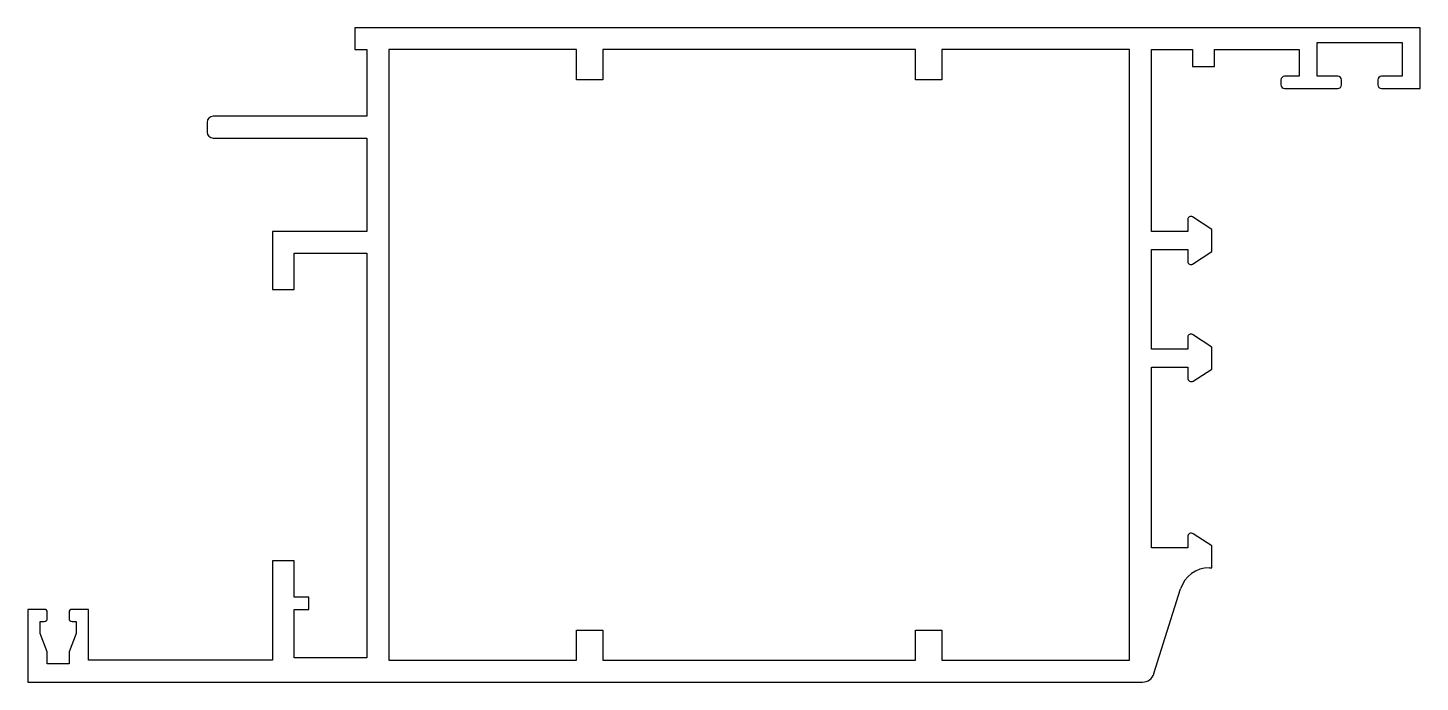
# Model space of a CAD drawing. Extents: x 581 to 696, y 673 to 727.
import ezdxf

# ---------------------------------------------------------------- set-up
doc = ezdxf.new("R2010")
doc.units = 0
doc.layers.add('ANA', color=220, linetype='CONTINUOUS')

msp = doc.modelspace()

# ---------------------------------------------------------------- linework, layer by layer
at = {"layer": 'ANA', "color": 0}
for p, q in [((696.18, 727.31), (608.18, 727.31)), ((608.18, 727.31), (608.18, 725.51)), ((696.18, 722.31), (696.18, 727.31)), ((687.68, 723.31), (687.68, 726.11)), ((687.68, 726.11), (694.68, 726.11)), ((694.68, 726.11), (694.68, 723.31)), ((608.18, 725.51), (609.18, 725.51)), ((609.18, 725.51), (609.18, 720.01)), ((626.48, 725.51), (610.98, 725.51)), ((610.98, 725.51), (610.98, 675.11)), ((626.48, 723.01), (626.48, 725.51)), ((654.48, 725.51), (628.68, 725.51)), ((628.68, 725.51), (628.68, 723.01)), ((654.48, 723.01), (654.48, 725.51)), ((672.18, 725.51), (656.68, 725.51)), ((656.68, 725.51), (656.68, 723.01)), ((672.18, 675.11), (672.18, 725.51)), ((673.98, 710.51), (673.98, 725.51)), ((673.98, 725.51), (677.38, 725.51)), ((677.38, 725.51), (677.38, 724.11)), ((679.18, 724.11), (679.18, 725.51)), ((679.18, 725.51), (686.18, 725.51)), ((686.18, 725.51), (686.18, 723.31)), ((677.38, 724.11), (679.18, 724.11)), ((628.68, 723.01), (626.48, 723.01)), ((656.68, 723.01), (654.48, 723.01)), ((684.68, 723.01), (684.68, 722.61)), ((686.18, 723.31), (684.98, 723.31)), ((684.98, 722.31), (686.18, 722.31)), ((686.18, 722.31), (689.38, 722.31)), ((689.38, 723.31), (687.68, 723.31)), ((689.68, 722.61), (689.68, 723.01)), ((692.68, 723.01), (692.68, 722.61)), ((694.68, 723.31), (692.98, 723.31)), ((692.98, 722.31), (696.18, 722.31)), ((609.18, 720.01), (596.48, 720.01)), ((595.98, 719.51), (595.98, 718.71)), ((596.48, 718.21), (609.18, 718.21)), ((609.18, 718.21), (609.18, 710.51)), ((676.98, 711.5), (676.98, 710.51)), ((678.98, 710.66), (677.36, 711.71)), ((609.18, 710.51), (601.38, 710.51)), ((601.38, 710.51), (601.38, 705.71)), ((676.98, 710.51), (673.98, 710.51)), ((678.98, 708.86), (678.98, 710.66)), ((603.18, 705.71), (603.18, 708.71)), ((603.18, 708.71), (609.18, 708.71)), ((609.18, 708.71), (609.18, 675.31)), ((673.98, 700.8), (673.98, 709.01)), ((673.98, 709.01), (676.98, 709.01)), ((676.98, 709.01), (676.98, 708.02)), ((677.36, 707.81), (678.98, 708.86)), ((601.38, 705.71), (603.18, 705.71)), ((676.98, 701.79), (676.98, 700.8)), ((678.98, 700.95), (677.36, 702)), ((676.98, 700.8), (673.98, 700.8)), ((678.98, 699.15), (678.98, 700.95)), ((673.98, 684.4), (673.98, 699.3)), ((673.98, 699.3), (676.98, 699.3)), ((676.98, 699.3), (676.98, 698.41)), ((677.44, 698.15), (678.98, 699.15)), ((678.98, 684.55), (677.44, 685.55)), ((676.98, 684.4), (673.98, 684.4)), ((676.98, 685.3), (676.98, 684.4)), ((678.98, 682.75), (678.98, 684.55)), ((603.18, 683.31), (601.38, 683.31)), ((601.38, 683.31), (601.38, 675.11)), ((603.18, 680.31), (603.18, 683.31)), ((678.77, 682.75), (678.98, 682.75)), ((674.19, 674.01), (676.38, 681)), ((604.38, 680.31), (603.18, 680.31)), ((604.38, 679.31), (604.38, 680.31)), ((582.53, 679.31), (581.18, 679.31)), ((581.18, 679.31), (581.18, 673.31)), ((582.78, 678.56), (582.78, 679.06)), ((584.58, 679.06), (584.58, 678.56)), ((586.18, 679.31), (584.83, 679.31)), ((586.18, 675.11), (586.18, 679.31)), ((603.18, 675.31), (603.18, 679.31)), ((603.18, 679.31), (604.38, 679.31)), ((582.18, 677.31), (582.18, 678.31)), ((582.18, 678.31), (582.53, 678.31)), ((584.83, 678.31), (585.18, 678.31)), ((585.18, 678.31), (585.18, 677.31)), ((626.48, 675.11), (626.48, 677.61)), ((626.48, 677.61), (628.68, 677.61)), ((628.68, 677.61), (628.68, 675.11)), ((654.48, 675.11), (654.48, 677.61)), ((654.48, 677.61), (656.68, 677.61)), ((656.68, 677.61), (656.68, 675.11)), ((582.78, 675.81), (582.18, 677.31)), ((585.18, 677.31), (584.58, 675.81)), ((582.78, 674.81), (582.78, 675.81)), ((584.58, 675.81), (584.58, 674.81)), ((601.38, 675.11), (586.18, 675.11)), ((609.18, 675.31), (603.18, 675.31)), ((610.98, 675.11), (626.48, 675.11)), ((628.68, 675.11), (654.48, 675.11)), ((656.68, 675.11), (672.18, 675.11)), ((584.58, 674.81), (582.78, 674.81)), ((581.18, 673.31), (673.24, 673.31))]:
    msp.add_line(p, q, dxfattribs=at)
for centre, radius, start, end in [((684.98, 723.01), 0.3, 90, 180), ((684.98, 722.61), 0.3, 180, 270), ((689.38, 723.01), 0.3, 0, 90), ((689.38, 722.61), 0.3, 270, 360), ((692.98, 723.01), 0.3, 90, 180), ((692.98, 722.61), 0.3, 180, 270), ((596.48, 719.51), 0.5, 90, 180), ((596.48, 718.71), 0.5, 180, 270), ((677.23, 711.5), 0.25, 56.9761, 180), ((677.23, 708.02), 0.25, 180, 303.0239), ((677.23, 701.79), 0.25, 56.9761, 180), ((677.28, 698.41), 0.3, 180, 303.0239), ((677.28, 685.3), 0.3, 56.9761, 180), ((678.77, 680.25), 2.5, 90, 162.6376), ((582.53, 679.06), 0.25, 0, 90), ((582.53, 678.56), 0.25, 270, 0), ((584.83, 679.06), 0.25, 90, 180), ((584.83, 678.56), 0.25, 180, 270), ((673.24, 674.31), 1, 270, 342.6376)]:
    msp.add_arc(centre, radius, start, end, dxfattribs=at)

doc.saveas('drawing.dxf')
